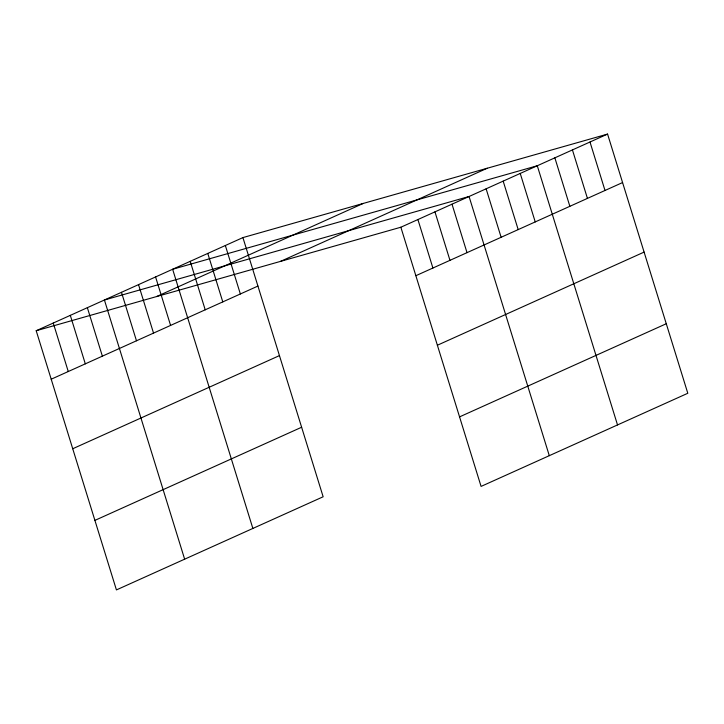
<?xml version="1.0" encoding="UTF-8"?>
<svg xmlns="http://www.w3.org/2000/svg" width="724" height="724" viewBox="0 0 724 724"><rect width="100%" height="100%" fill="white"/><g stroke="black" fill="none" stroke-linecap="round" stroke-linejoin="round"><path stroke-width="1.09" d="M242.92 237.59L323.148 496.773L116.428 589.915L36.2 330.732L242.92 237.59L607.572 134.085L687.8 393.268L481.08 486.41L400.852 227.227L607.572 134.085M156.538 296.578L363.258 203.426M280.514 261.391L487.234 168.24M51.205 379.213L257.925 286.061M415.857 275.708L622.577 182.557M72.735 448.744L279.455 355.602M437.377 345.239L644.098 252.097M94.907 520.384L301.627 427.241M459.55 416.879L666.279 323.737M36.2 330.732L400.852 227.227M589.997 142.004L605.002 190.475M572.431 149.913L587.436 198.394M554.856 157.832L569.86 206.313M617.518 424.934L537.28 165.751L172.638 269.256L252.866 528.439M520.23 173.434L535.235 221.915M503.171 181.118L518.185 229.599M486.121 188.81L501.126 237.282M549.299 455.677L469.061 196.494L104.419 299.998L184.647 559.181M452.011 204.177L467.016 252.658M434.952 211.861L449.966 260.341M417.902 219.544L432.907 268.025M225.354 245.508L240.359 293.98M207.779 253.418L222.784 301.899M190.204 261.337L205.218 309.818M155.579 276.939L170.593 325.42M138.528 284.623L153.533 333.103M121.469 292.315L136.483 340.787M87.36 307.682L102.374 356.163M70.309 315.365L85.314 363.846M53.25 323.049L68.264 371.53"/></g></svg>
